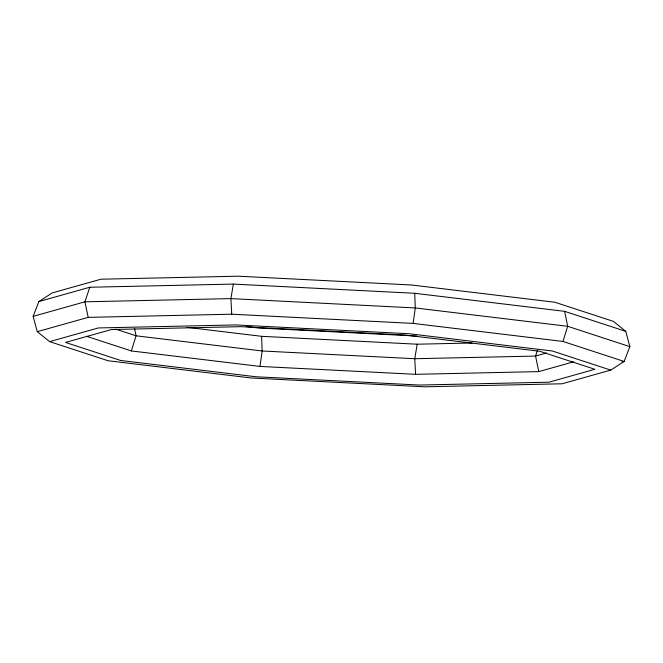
<?xml version="1.0" encoding="UTF-8"?>
<svg xmlns="http://www.w3.org/2000/svg" width="663" height="663" viewBox="0 0 663 663"><rect width="100%" height="100%" fill="white"/><g stroke="black" fill="none" stroke-linecap="round" stroke-linejoin="round"><path stroke-width="0.99" d="M86.654 336.323L131.357 350.942L259.971 366.424L262.167 350.984L261.603 336.315L187.09 327.34M37.252 331.666L88.179 317.362L231.735 314.204L413.09 323.403L415.287 307.955L414.723 293.286L233.368 284.087L89.812 287.245L38.877 301.549L33.15 316.359L37.252 331.666L49.609 341.627L108.077 360.747L251.385 378.001L424.784 386.802L562.05 383.786L610.747 370.103L624.123 361.451L629.85 346.641L625.748 331.334L613.391 321.373L554.923 302.253L411.615 284.999L238.216 276.198L100.95 279.214L52.253 292.897L38.877 301.549M233.368 284.087L230.898 298.599L231.735 314.204M472.089 343.003L417.226 344.205L414.748 358.724L415.593 374.322L538.787 371.611L573.545 361.849M131.357 350.942L136.064 335.801L134.63 328.815M413.09 323.403L562.97 341.453L567.677 326.304L564.603 311.337L414.723 293.286M89.812 287.245L84.93 301.814L88.179 317.362M537.486 350.238L535.538 356.064L538.787 371.611M33.15 316.359L84.93 301.814L230.898 298.599L415.287 307.955L567.677 326.304L629.85 346.641M49.609 341.627L98.306 327.945L235.572 324.928L408.972 333.721L552.279 350.984L610.747 370.103M546.503 352.989L535.538 356.064L414.748 358.724L262.167 350.984L136.064 335.801L115.677 329.13M622.159 361.998L624.123 361.451L562.97 341.453M416.919 336.058L258.487 328.019L246.205 326.544M261.603 336.315L417.226 344.205M259.971 366.424L415.593 374.322M564.603 311.337L625.748 331.334M111.45 329.528L65.513 342.431L120.666 360.473L255.852 376.75L419.422 385.046L548.914 382.203L594.852 369.291L539.69 351.257L404.513 334.981L240.934 326.677L111.45 329.528"/></g></svg>
